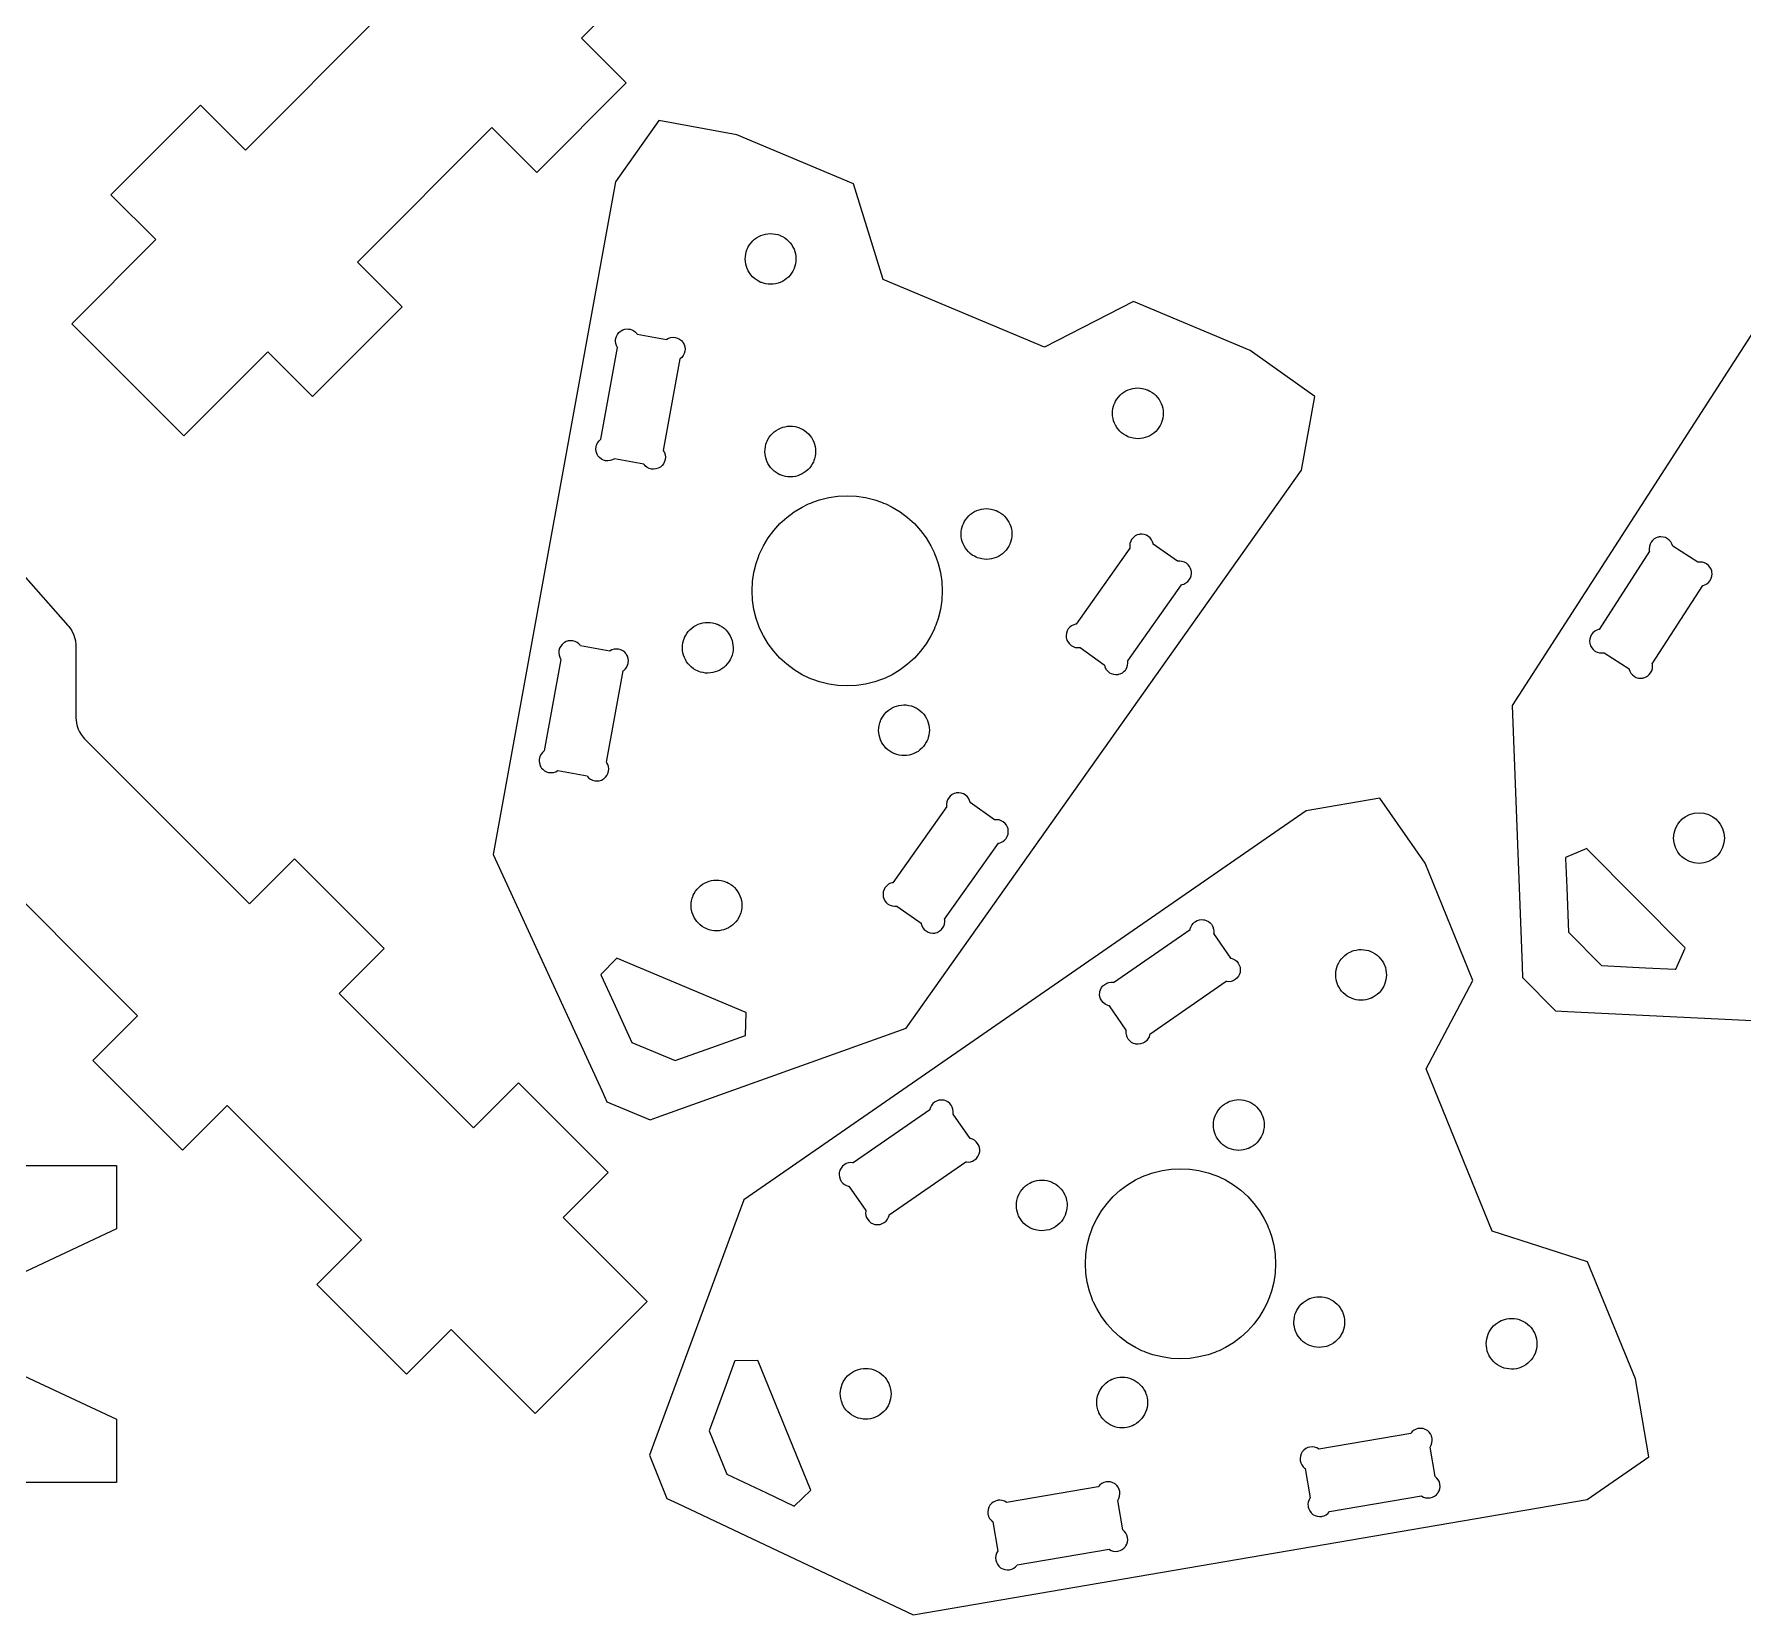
# Model space of a CAD drawing. Extents: x 0 to 997, y 0 to 569.
# Drawn here: x 246.2 to 354, y 1.1 to 100.9 of the extents above; entities that cross this region are included whole.
import ezdxf

# ---------------------------------------------------------------- set-up
doc = ezdxf.new("R2010")
doc.units = 0
doc.layers.get('0').update_dxf_attribs({"linetype": 'CONTINUOUS'})

msp = doc.modelspace()

# ---------------------------------------------------------------- linework, layer by layer
at = {"color": 0}
for points in [[(202.419, 115.664), (248.329, 63.5511), (248.389, 63.4835), (248.543, 63.2589), (248.699, 62.9357), (248.796, 62.5896), (248.828, 62.3192), (248.828, 62.229), (248.828, 57.7737), (248.828, 57.7243), (248.838, 57.5761), (248.867, 57.3817), (248.914, 57.1921), (248.981, 57.0083), (249.064, 56.8319), (249.164, 56.6642), (249.281, 56.5062), (249.379, 56.3944), (249.414, 56.3594), (259.789, 45.9851), (262.617, 48.8135), (268.274, 43.1567), (265.444, 40.3282), (273.931, 31.8429), (276.758, 34.6714), (282.415, 29.0146), (279.588, 26.1861), (284.89, 20.8828), (277.819, 13.8117), (272.517, 19.115), (269.688, 16.2865), (264.031, 21.9435), (266.86, 24.7718), (258.374, 33.2572), (255.546, 30.4288), (249.889, 36.0856), (252.717, 38.914), (242.343, 49.2885)], [(291.112, 111.003), (280.737, 100.628), (283.567, 97.7999), (277.91, 92.1431), (275.081, 94.9715), (266.596, 86.4861), (269.424, 83.6578), (263.767, 78.001), (260.939, 80.8293), (255.635, 75.5261), (248.564, 82.5971), (253.868, 87.9004), (251.039, 90.7289), (256.696, 96.3857), (259.525, 93.5574), (268.01, 102.043)], [(243.896, 29.4569), (251.396, 29.4569), (251.396, 25.4569), (243.896, 21.9596)], [(243.896, 16.9543), (251.396, 13.4569), (251.396, 9.4569), (243.896, 9.4569)]]:
    msp.add_lwpolyline(points, dxfattribs=at)
for points in [[(390.179, 75.2703), (383.881, 74.7526), (376.106, 82.6097), (376.689, 88.9022), (371.071, 94.58), (366.868, 97.2888), (362.864, 94.7671), (339.482, 58.4876), (340.112, 42.0692), (340.14, 41.3207), (342.215, 39.2244), (342.963, 39.1878), (359.374, 38.3846), (395.897, 61.3832), (398.461, 65.361), (395.797, 69.5921), (390.179, 75.2703)], [(315.585, 83.9942), (309.964, 81.1057), (299.774, 85.3894), (297.906, 91.4265), (290.542, 94.5221), (285.622, 95.4163), (282.888, 91.554), (275.169, 49.0883), (282.035, 34.1607), (282.347, 33.4801), (285.065, 32.3374), (285.771, 32.5897), (301.24, 38.1279), (326.182, 73.3529), (327.029, 78.0089), (322.949, 80.8983), (315.585, 83.9942)], [(291.196, 87.2944), (291.211, 87.3322), (291.267, 87.4424), (291.35, 87.5799), (291.444, 87.7064), (291.55, 87.8217), (291.667, 87.9251), (291.79, 88.0162), (291.922, 88.0949), (292.061, 88.1603), (292.207, 88.2122), (292.356, 88.2501), (292.508, 88.2738), (292.662, 88.2825), (292.819, 88.276), (292.976, 88.2536), (293.132, 88.2153), (293.249, 88.176), (293.286, 88.1603), (293.324, 88.1446), (293.435, 88.09), (293.572, 88.0068), (293.699, 87.9118), (293.814, 87.8058), (293.917, 87.69), (294.008, 87.5654), (294.088, 87.4333), (294.153, 87.2944), (294.204, 87.1499), (294.242, 87.0008), (294.265, 86.8483), (294.275, 86.6933), (294.268, 86.5369), (294.246, 86.3801), (294.207, 86.2242), (294.168, 86.1076), (294.153, 86.0697), (294.136, 86.0319), (294.082, 85.9218), (293.999, 85.7843), (293.904, 85.6578), (293.797, 85.5425), (293.682, 85.439), (293.557, 85.3479), (293.425, 85.2693), (293.286, 85.2039), (293.142, 85.1519), (292.993, 85.114), (292.84, 85.0904), (292.685, 85.0817), (292.529, 85.0882), (292.372, 85.1106), (292.217, 85.1489), (292.1, 85.1882), (292.061, 85.2039), (292.024, 85.2194), (291.914, 85.274), (291.776, 85.3574), (291.65, 85.4524), (291.535, 85.5583), (291.431, 85.6742), (291.34, 85.7986), (291.261, 85.9308), (291.196, 86.0697), (291.144, 86.2143), (291.106, 86.3633), (291.082, 86.5158), (291.074, 86.6708), (291.081, 86.8274), (291.103, 86.984), (291.14, 87.1401), (291.181, 87.2567), (291.196, 87.2944)], [(285.903, 74.5888), (285.924, 74.5576), (285.976, 74.4558), (286.019, 74.3151), (286.036, 74.1711), (286.024, 74.0276), (285.985, 73.8892), (285.919, 73.7599), (285.828, 73.6438), (285.743, 73.5667), (285.713, 73.5451), (285.682, 73.5236), (285.579, 73.4717), (285.439, 73.4274), (285.294, 73.4117), (285.151, 73.4239), (285.013, 73.4631), (284.883, 73.5283), (284.768, 73.6193), (284.69, 73.7037), (284.669, 73.7349), (282.821, 74.0708), (282.789, 74.0493), (282.688, 73.9972), (282.547, 73.9531), (282.403, 73.9374), (282.26, 73.9494), (282.121, 73.9886), (281.992, 74.054), (281.875, 74.1449), (281.799, 74.2294), (281.776, 74.2604), (281.756, 74.2915), (281.703, 74.3935), (281.66, 74.534), (281.643, 74.6782), (281.656, 74.8215), (281.694, 74.9601), (281.76, 75.0894), (281.851, 75.2056), (281.936, 75.2825), (281.967, 75.304), (283.018, 81.0879), (282.997, 81.1182), (282.946, 81.2171), (282.901, 81.3564), (282.885, 81.5018), (282.89, 81.6129), (282.897, 81.649), (282.903, 81.6851), (282.938, 81.7911), (283.004, 81.9213), (283.094, 82.036), (283.178, 82.1106), (283.208, 82.1315), (283.237, 82.1525), (283.338, 82.2032), (283.476, 82.2481), (283.622, 82.2649), (283.732, 82.2593), (283.769, 82.2528), (283.806, 82.2463), (283.911, 82.2122), (284.04, 82.1453), (284.156, 82.0544), (284.231, 81.9721), (284.251, 81.9418), (286.1, 81.6058), (286.131, 81.6274), (286.232, 81.6794), (286.374, 81.7236), (286.517, 81.7393), (286.661, 81.7272), (286.799, 81.6881), (286.929, 81.6226), (287.044, 81.5318), (287.122, 81.4472), (287.143, 81.4161), (287.165, 81.3851), (287.217, 81.2832), (287.261, 81.1426), (287.276, 80.9985), (287.264, 80.8551), (287.225, 80.7167), (287.16, 80.5874), (287.069, 80.4713), (286.985, 80.3942), (286.954, 80.3726), (285.903, 74.5888)], [(314.376, 77.5501), (314.393, 77.5879), (314.447, 77.6981), (314.531, 77.8356), (314.625, 77.9621), (314.732, 78.0774), (314.847, 78.1808), (314.972, 78.2719), (315.104, 78.3506), (315.243, 78.416), (315.388, 78.4679), (315.536, 78.5058), (315.689, 78.5294), (315.844, 78.5382), (316, 78.5317), (316.157, 78.5093), (316.313, 78.471), (316.429, 78.4317), (316.468, 78.416), (316.506, 78.4003), (316.615, 78.3457), (316.753, 78.2625), (316.879, 78.1675), (316.994, 78.0615), (317.099, 77.9457), (317.189, 77.8212), (317.268, 77.689), (317.333, 77.5501), (317.385, 77.4056), (317.424, 77.2565), (317.447, 77.104), (317.456, 76.949), (317.449, 76.7926), (317.426, 76.6358), (317.389, 76.4799), (317.349, 76.3633), (317.333, 76.3254), (317.318, 76.2876), (317.263, 76.1775), (317.179, 76.04), (317.085, 75.9135), (316.979, 75.7982), (316.862, 75.6947), (316.739, 75.6036), (316.606, 75.525), (316.467, 75.4596), (316.322, 75.4076), (316.174, 75.3697), (316.021, 75.3461), (315.867, 75.3374), (315.71, 75.344), (315.553, 75.3663), (315.397, 75.4046), (315.281, 75.4439), (315.243, 75.4596), (315.206, 75.4751), (315.094, 75.5297), (314.957, 75.6131), (314.831, 75.7081), (314.715, 75.814), (314.612, 75.9299), (314.521, 76.0543), (314.442, 76.1865), (314.376, 76.3254), (314.325, 76.47), (314.287, 76.619), (314.264, 76.7715), (314.254, 76.9265), (314.261, 77.0831), (314.283, 77.2397), (314.322, 77.3958), (314.361, 77.5124), (314.376, 77.5501)], [(292.439, 75.1403), (292.454, 75.1781), (292.508, 75.2882), (292.592, 75.4257), (292.688, 75.5524), (292.793, 75.6675), (292.908, 75.771), (293.033, 75.8622), (293.165, 75.9407), (293.304, 76.0063), (293.449, 76.0581), (293.599, 76.0961), (293.751, 76.1196), (293.906, 76.1283), (294.063, 76.1218), (294.219, 76.0996), (294.375, 76.0613), (294.492, 76.0218), (294.529, 76.0063), (294.567, 75.9906), (294.678, 75.936), (294.815, 75.8528), (294.942, 75.7576), (295.057, 75.6517), (295.16, 75.536), (295.251, 75.4114), (295.329, 75.2792), (295.394, 75.1403), (295.447, 74.9958), (295.485, 74.8467), (295.508, 74.6942), (295.517, 74.5392), (295.511, 74.3828), (295.489, 74.2261), (295.45, 74.07), (295.411, 73.9535), (295.394, 73.9157), (295.379, 73.8779), (295.325, 73.7678), (295.242, 73.6303), (295.147, 73.5038), (295.04, 73.3885), (294.925, 73.285), (294.8, 73.1938), (294.668, 73.1153), (294.529, 73.0499), (294.385, 72.9979), (294.236, 72.9599), (294.083, 72.9364), (293.928, 72.9276), (293.772, 72.9342), (293.615, 72.9564), (293.458, 72.9949), (293.343, 73.0342), (293.304, 73.0497), (293.267, 73.0654), (293.157, 73.12), (293.019, 73.2032), (292.893, 73.2983), (292.778, 73.4043), (292.674, 73.52), (292.583, 73.6446), (292.504, 73.7768), (292.439, 73.9157), (292.386, 74.0601), (292.349, 74.2092), (292.325, 74.3618), (292.317, 74.5168), (292.324, 74.6732), (292.346, 74.8299), (292.383, 74.986), (292.424, 75.1025), (292.439, 75.1403)], [(291.963, 68.0282), (292.019, 68.1651), (292.217, 68.5649), (292.521, 69.0701), (292.871, 69.5411), (293.264, 69.9747), (293.697, 70.3681), (294.168, 70.7178), (294.674, 71.0214), (295.074, 71.2186), (295.21, 71.2753), (295.347, 71.3321), (295.769, 71.4751), (296.342, 71.6179), (296.921, 71.7036), (297.506, 71.7321), (298.09, 71.7036), (298.671, 71.6179), (299.243, 71.4751), (299.665, 71.3321), (299.803, 71.2753), (299.939, 71.2186), (300.339, 71.0214), (300.844, 70.7178), (301.315, 70.3681), (301.749, 69.9747), (302.142, 69.5411), (302.492, 69.0701), (302.796, 68.5649), (302.993, 68.1651), (303.05, 68.0282), (303.106, 67.8912), (303.249, 67.469), (303.392, 66.8972), (303.478, 66.3168), (303.506, 65.7321), (303.478, 65.1474), (303.392, 64.5669), (303.249, 63.995), (303.106, 63.5729), (303.05, 63.436), (302.993, 63.299), (302.796, 62.8993), (302.492, 62.394), (302.142, 61.9231), (301.749, 61.4894), (301.315, 61.0963), (300.844, 60.7463), (300.339, 60.4429), (299.939, 60.2456), (299.803, 60.1887), (299.665, 60.1321), (299.243, 59.989), (298.671, 59.8463), (298.09, 59.7607), (297.506, 59.7321), (296.921, 59.7607), (296.342, 59.8463), (295.769, 59.989), (295.347, 60.1321), (295.21, 60.1887), (295.074, 60.2456), (294.674, 60.4429), (294.168, 60.7463), (293.697, 61.0963), (293.264, 61.4894), (292.871, 61.9231), (292.521, 62.394), (292.217, 62.8993), (292.019, 63.299), (291.963, 63.436), (291.906, 63.5729), (291.763, 63.995), (291.621, 64.5669), (291.535, 65.1474), (291.506, 65.7321), (291.535, 66.3168), (291.621, 66.8972), (291.763, 67.469), (291.906, 67.8912), (291.963, 68.0282)], [(304.824, 69.9335), (304.839, 69.9714), (304.894, 70.0815), (304.978, 70.219), (305.072, 70.3456), (305.178, 70.4608), (305.294, 70.5643), (305.418, 70.6556), (305.551, 70.734), (305.69, 70.7994), (305.835, 70.8514), (305.983, 70.8894), (306.136, 70.9129), (306.29, 70.9217), (306.447, 70.9151), (306.604, 70.8929), (306.76, 70.8544), (306.876, 70.8151), (306.914, 70.7994), (306.953, 70.7839), (307.063, 70.7293), (307.2, 70.6461), (307.326, 70.551), (307.442, 70.445), (307.544, 70.3292), (307.636, 70.2047), (307.715, 70.0725), (307.781, 69.9336), (307.832, 69.789), (307.869, 69.64), (307.893, 69.4875), (307.903, 69.3325), (307.896, 69.1761), (307.874, 69.0193), (307.835, 68.8633), (307.796, 68.7468), (307.781, 68.709), (307.765, 68.6713), (307.71, 68.561), (307.626, 68.4236), (307.532, 68.2969), (307.426, 68.1818), (307.31, 68.0783), (307.186, 67.9871), (307.053, 67.9085), (306.914, 67.8431), (306.769, 67.7911), (306.621, 67.7532), (306.468, 67.7297), (306.314, 67.721), (306.157, 67.7275), (306, 67.7497), (305.844, 67.7881), (305.728, 67.8274), (305.69, 67.8431), (305.651, 67.8588), (305.542, 67.9133), (305.404, 67.9965), (305.278, 68.0915), (305.162, 68.1976), (305.06, 68.3133), (304.968, 68.4379), (304.889, 68.5701), (304.824, 68.709), (304.772, 68.8535), (304.733, 69.0025), (304.71, 69.155), (304.701, 69.31), (304.708, 69.4665), (304.731, 69.6232), (304.769, 69.7793), (304.808, 69.8958), (304.824, 69.9335)], [(311.951, 63.6376), (311.914, 63.6313), (311.806, 63.5972), (311.674, 63.5304), (311.56, 63.4407), (311.465, 63.3318), (311.394, 63.2069), (311.347, 63.0697), (311.328, 62.9236), (311.332, 62.8093), (311.339, 62.7721), (311.344, 62.7349), (311.379, 62.6257), (311.446, 62.4942), (311.535, 62.3803), (311.644, 62.2862), (311.769, 62.2147), (311.907, 62.1681), (312.053, 62.1486), (312.167, 62.1528), (312.204, 62.159), (313.737, 61.0735), (313.743, 61.0372), (313.776, 60.931), (313.842, 60.8001), (313.932, 60.6846), (314.013, 60.6089), (314.043, 60.5876), (314.074, 60.5665), (314.171, 60.5146), (314.31, 60.4685), (314.456, 60.4501), (314.567, 60.4543), (314.603, 60.4604), (314.639, 60.4667), (314.746, 60.4996), (314.876, 60.5651), (314.992, 60.6547), (315.067, 60.7364), (315.089, 60.7664), (315.11, 60.7964), (315.161, 60.8947), (315.208, 61.0336), (315.226, 61.1788), (315.222, 61.2899), (315.215, 61.3261), (318.612, 66.1238), (318.65, 66.1303), (318.76, 66.1643), (318.89, 66.2311), (319.004, 66.3207), (319.099, 66.4297), (319.171, 66.5546), (319.217, 66.6917), (319.236, 66.8379), (319.232, 66.9522), (319.226, 66.9894), (319.219, 67.0267), (319.186, 67.1358), (319.118, 67.2674), (319.029, 67.3813), (318.919, 67.4751), (318.796, 67.5468), (318.658, 67.5935), (318.513, 67.6129), (318.397, 67.6088), (318.36, 67.6024), (316.828, 68.6881), (316.821, 68.7243), (316.787, 68.8306), (316.722, 68.9614), (316.633, 69.0769), (316.551, 69.1525), (316.521, 69.1737), (316.492, 69.195), (316.393, 69.2469), (316.254, 69.2931), (316.108, 69.3114), (315.997, 69.3071), (315.961, 69.301), (315.925, 69.2947), (315.819, 69.2619), (315.688, 69.1964), (315.572, 69.1067), (315.497, 69.0251), (315.476, 68.9951), (315.454, 68.9651), (315.403, 68.8668), (315.357, 68.7279), (315.338, 68.5826), (315.342, 68.4715), (315.349, 68.4353), (311.951, 63.6376)], [(344.96, 63.2954), (344.924, 63.2876), (344.819, 63.2503), (344.692, 63.179), (344.579, 63.0844), (344.507, 62.9996), (344.487, 62.9688), (344.468, 62.9378), (344.421, 62.8374), (344.381, 62.6965), (344.368, 62.5507), (344.378, 62.4399), (344.385, 62.4039), (344.393, 62.3681), (344.431, 62.2633), (344.501, 62.1354), (344.596, 62.0239), (344.681, 61.9519), (344.713, 61.9319), (344.743, 61.9121), (344.843, 61.8646), (344.983, 61.8244), (345.129, 61.8125), (345.24, 61.8215), (345.276, 61.8293), (346.856, 60.8115), (346.864, 60.7747), (346.903, 60.6671), (346.975, 60.5388), (347.069, 60.4288), (347.182, 60.3396), (347.31, 60.2736), (347.45, 60.2329), (347.596, 60.22), (347.71, 60.229), (347.747, 60.2369), (347.785, 60.245), (347.892, 60.2839), (348.019, 60.3562), (348.131, 60.4508), (348.219, 60.5637), (348.285, 60.6917), (348.326, 60.8307), (348.339, 60.9776), (348.329, 61.0917), (348.322, 61.1285), (351.507, 66.0699), (351.543, 66.0776), (351.647, 66.1151), (351.775, 66.1863), (351.886, 66.281), (351.958, 66.3657), (351.979, 66.3965), (351.999, 66.4275), (352.046, 66.5281), (352.086, 66.6687), (352.099, 66.8146), (352.089, 66.9254), (352.081, 66.9614), (352.074, 66.9983), (352.035, 67.106), (351.963, 67.2343), (351.867, 67.3442), (351.754, 67.4333), (351.626, 67.4994), (351.487, 67.54), (351.34, 67.5531), (351.226, 67.5439), (351.19, 67.536), (349.611, 68.5538), (349.603, 68.5907), (349.564, 68.6982), (349.492, 68.8267), (349.397, 68.9365), (349.283, 69.0257), (349.156, 69.0918), (349.017, 69.1324), (348.869, 69.1454), (348.756, 69.1363), (348.719, 69.1283), (348.682, 69.1203), (348.575, 69.0815), (348.446, 69.009), (348.336, 68.9146), (348.247, 68.8015), (348.181, 68.6737), (348.14, 68.5346), (348.128, 68.3878), (348.136, 68.2737), (348.144, 68.2368), (344.96, 63.2954)], [(287.232, 62.7551), (287.247, 62.7929), (287.303, 62.9032), (287.386, 63.0407), (287.481, 63.1672), (287.586, 63.2825), (287.703, 63.386), (287.826, 63.4771), (287.96, 63.5556), (288.099, 63.6211), (288.243, 63.6731), (288.392, 63.711), (288.544, 63.7346), (288.699, 63.7432), (288.856, 63.7367), (289.013, 63.7144), (289.168, 63.6761), (289.285, 63.6367), (289.322, 63.621), (289.36, 63.6054), (289.471, 63.5508), (289.608, 63.4676), (289.735, 63.3725), (289.85, 63.2665), (289.953, 63.1508), (290.044, 63.0263), (290.124, 62.894), (290.189, 62.7551), (290.24, 62.6107), (290.278, 62.4617), (290.301, 62.309), (290.311, 62.154), (290.304, 61.9976), (290.282, 61.841), (290.243, 61.6849), (290.204, 61.5683), (290.189, 61.5306), (290.172, 61.4928), (290.118, 61.3826), (290.035, 61.2451), (289.94, 61.1186), (289.833, 61.0033), (289.718, 60.8999), (289.593, 60.8088), (289.461, 60.7301), (289.322, 60.6647), (289.178, 60.6128), (289.029, 60.5749), (288.876, 60.5512), (288.721, 60.5425), (288.565, 60.549), (288.408, 60.5714), (288.253, 60.6097), (288.136, 60.649), (288.099, 60.6647), (288.06, 60.6803), (287.95, 60.7349), (287.813, 60.8182), (287.686, 60.9132), (287.571, 61.0192), (287.467, 61.1349), (287.376, 61.2594), (287.297, 61.3917), (287.232, 61.5306), (287.181, 61.6751), (287.142, 61.8242), (287.118, 61.9767), (287.11, 62.1317), (287.117, 62.2881), (287.139, 62.4449), (287.176, 62.6008), (287.217, 62.7174), (287.232, 62.7551)], [(278.39, 55.6264), (278.36, 55.6056), (278.278, 55.5308), (278.186, 55.4161), (278.119, 55.286), (278.086, 55.1801), (278.079, 55.1439), (278.072, 55.1078), (278.067, 54.9967), (278.083, 54.8514), (278.129, 54.7121), (278.179, 54.6131), (278.2, 54.5828), (278.221, 54.5526), (278.296, 54.4703), (278.411, 54.3794), (278.54, 54.3125), (278.647, 54.2785), (278.683, 54.2718), (278.719, 54.2654), (278.831, 54.2599), (278.975, 54.2768), (279.115, 54.3215), (279.214, 54.3722), (279.244, 54.3932), (281.092, 54.0572), (281.114, 54.0261), (281.19, 53.9417), (281.307, 53.8507), (281.436, 53.7854), (281.575, 53.7463), (281.718, 53.7342), (281.862, 53.7499), (282.003, 53.794), (282.104, 53.846), (282.136, 53.8675), (282.167, 53.889), (282.251, 53.9661), (282.342, 54.0822), (282.408, 54.2115), (282.447, 54.35), (282.458, 54.4935), (282.443, 54.6375), (282.399, 54.7782), (282.347, 54.88), (282.325, 54.9111), (283.376, 60.695), (283.407, 60.716), (283.489, 60.7907), (283.581, 60.9053), (283.647, 61.0354), (283.682, 61.1414), (283.688, 61.1775), (283.694, 61.2136), (283.7, 61.3247), (283.683, 61.4701), (283.638, 61.6094), (283.588, 61.7083), (283.567, 61.7386), (283.544, 61.7696), (283.468, 61.8542), (283.351, 61.945), (283.222, 62.0104), (283.083, 62.0496), (282.94, 62.0617), (282.796, 62.046), (282.656, 62.0018), (282.554, 61.9497), (282.524, 61.9282), (280.675, 62.2642), (280.653, 62.2953), (280.576, 62.3799), (280.46, 62.4707), (280.331, 62.5361), (280.192, 62.5751), (280.049, 62.5874), (279.904, 62.5717), (279.764, 62.5275), (279.662, 62.4754), (279.631, 62.4539), (279.6, 62.4324), (279.515, 62.3554), (279.425, 62.2393), (279.36, 62.1099), (279.319, 61.9714), (279.308, 61.8281), (279.324, 61.6839), (279.368, 61.5433), (279.419, 61.4414), (279.442, 61.4103), (278.39, 55.6264)], [(299.617, 57.5485), (299.633, 57.5862), (299.688, 57.6964), (299.771, 57.8339), (299.865, 57.9606), (299.972, 58.0757), (300.088, 58.1792), (300.213, 58.2704), (300.344, 58.349), (300.483, 58.4144), (300.628, 58.4662), (300.776, 58.5043), (300.929, 58.5278), (301.085, 58.5365), (301.24, 58.53), (301.397, 58.5078), (301.553, 58.4694), (301.669, 58.43), (301.707, 58.4144), (301.746, 58.3987), (301.856, 58.3442), (301.993, 58.261), (302.119, 58.1658), (302.235, 58.0599), (302.339, 57.9442), (302.429, 57.8196), (302.508, 57.6874), (302.574, 57.5485), (302.625, 57.404), (302.664, 57.255), (302.688, 57.1024), (302.696, 56.9474), (302.689, 56.791), (302.667, 56.6342), (302.629, 56.4782), (302.589, 56.3617), (302.574, 56.3239), (302.558, 56.2861), (302.503, 56.1758), (302.419, 56.0385), (302.325, 55.9118), (302.219, 55.7967), (302.103, 55.6932), (301.979, 55.6019), (301.846, 55.5235), (301.707, 55.4579), (301.563, 55.406), (301.414, 55.3681), (301.261, 55.3446), (301.107, 55.3358), (300.95, 55.3424), (300.793, 55.3646), (300.638, 55.4031), (300.521, 55.4424), (300.483, 55.4579), (300.446, 55.4736), (300.335, 55.5282), (300.197, 55.6114), (300.071, 55.7065), (299.956, 55.8125), (299.853, 55.9282), (299.761, 56.0528), (299.682, 56.185), (299.617, 56.3239), (299.565, 56.4683), (299.528, 56.6174), (299.504, 56.77), (299.494, 56.925), (299.501, 57.0814), (299.524, 57.2381), (299.563, 57.3942), (299.601, 57.5107), (299.617, 57.5485)], [(307.056, 49.8014), (307.093, 49.8078), (307.201, 49.8419), (307.333, 49.9087), (307.447, 49.9983), (307.542, 50.1074), (307.612, 50.2321), (307.66, 50.3693), (307.679, 50.5156), (307.675, 50.6299), (307.668, 50.6671), (307.662, 50.7043), (307.628, 50.8135), (307.561, 50.9449), (307.471, 51.0588), (307.362, 51.1528), (307.237, 51.2244), (307.1, 51.2711), (306.954, 51.2904), (306.84, 51.2864), (306.803, 51.28), (305.269, 52.3656), (305.263, 52.4029), (305.229, 52.5121), (305.162, 52.6435), (305.072, 52.7575), (304.964, 52.8514), (304.839, 52.9229), (304.701, 52.9697), (304.556, 52.989), (304.442, 52.985), (304.404, 52.9786), (304.367, 52.9722), (304.257, 52.9381), (304.126, 52.8713), (304.013, 52.7817), (303.918, 52.6728), (303.846, 52.5479), (303.8, 52.4107), (303.781, 52.2646), (303.785, 52.1503), (303.79, 52.1129), (300.393, 47.3153), (300.357, 47.309), (300.251, 47.2761), (300.121, 47.2107), (300.004, 47.121), (299.929, 47.0394), (299.908, 47.0094), (299.886, 46.9794), (299.835, 46.881), (299.789, 46.7422), (299.771, 46.5969), (299.775, 46.4858), (299.781, 46.4496), (299.787, 46.4135), (299.819, 46.3072), (299.885, 46.1764), (299.975, 46.0607), (300.057, 45.9851), (300.086, 45.9639), (300.117, 45.9426), (300.215, 45.8908), (300.354, 45.8446), (300.499, 45.8263), (300.61, 45.8306), (300.646, 45.8367), (302.179, 44.751), (302.186, 44.7137), (302.219, 44.6047), (302.286, 44.4732), (302.376, 44.3593), (302.485, 44.2653), (302.61, 44.1937), (302.747, 44.1471), (302.893, 44.1276), (303.008, 44.1317), (303.046, 44.1381), (303.082, 44.1444), (303.192, 44.1786), (303.324, 44.2454), (303.438, 44.335), (303.531, 44.4439), (303.603, 44.5687), (303.649, 44.706), (303.668, 44.8522), (303.664, 44.9665), (303.658, 45.0038), (307.056, 49.8014)], [(344.242, 23.3935), (338.225, 25.3256), (334.049, 35.5599), (336.996, 41.1499), (333.978, 48.5456), (331.132, 52.6564), (326.467, 51.8592), (290.982, 27.2893), (285.281, 11.8794), (285.021, 11.1769), (286.135, 8.4464), (286.813, 8.1263), (301.667, 1.104), (344.211, 8.3749), (348.101, 11.0688), (347.26, 15.9974), (344.242, 23.3935)], [(350.139, 51.2593), (350.196, 51.3164), (350.39, 51.4644), (350.668, 51.6108), (350.965, 51.6986), (351.271, 51.7279), (351.576, 51.6986), (351.872, 51.6108), (352.151, 51.4644), (352.344, 51.3164), (352.403, 51.2593), (352.46, 51.2024), (352.607, 51.0083), (352.754, 50.7301), (352.842, 50.4336), (352.871, 50.1279), (352.842, 49.8224), (352.754, 49.5258), (352.607, 49.2476), (352.46, 49.0536), (352.403, 48.9965), (352.344, 48.9396), (352.151, 48.7915), (351.872, 48.6451), (351.576, 48.5574), (351.271, 48.5281), (350.965, 48.5574), (350.668, 48.6451), (350.39, 48.7915), (350.196, 48.9396), (350.139, 48.9965), (350.082, 49.0536), (349.935, 49.2476), (349.787, 49.5258), (349.7, 49.8224), (349.671, 50.1279), (349.7, 50.4336), (349.787, 50.7301), (349.935, 51.0083), (350.082, 51.2024), (350.139, 51.2593)], [(350.408, 43.1799), (350.368, 43.2204), (344.222, 49.4317), (344.182, 49.4722), (342.851, 48.8954), (342.854, 48.8382), (342.925, 46.9796), (343.033, 44.1828), (345.107, 42.0864), (347.889, 41.9503), (349.761, 41.8586), (349.818, 41.856), (350.408, 43.1799)], [(287.782, 46.4887), (287.797, 46.5265), (287.851, 46.6367), (287.935, 46.7742), (288.031, 46.9008), (288.136, 47.016), (288.251, 47.1194), (288.376, 47.2106), (288.508, 47.2892), (288.647, 47.3546), (288.792, 47.4065), (288.94, 47.4444), (289.093, 47.4681), (289.249, 47.4768), (289.404, 47.4703), (289.561, 47.4479), (289.718, 47.4096), (289.835, 47.3703), (289.872, 47.3546), (289.91, 47.339), (290.019, 47.2844), (290.157, 47.2011), (290.283, 47.1061), (290.399, 47.0001), (290.503, 46.8844), (290.594, 46.7599), (290.672, 46.6276), (290.737, 46.4887), (290.79, 46.3443), (290.828, 46.1951), (290.851, 46.0426), (290.86, 45.8876), (290.853, 45.7312), (290.831, 45.5744), (290.793, 45.4185), (290.754, 45.3019), (290.737, 45.2642), (290.722, 45.2264), (290.668, 45.1161), (290.585, 44.9786), (290.489, 44.8521), (290.383, 44.7368), (290.268, 44.6335), (290.143, 44.5422), (290.011, 44.4636), (289.872, 44.3982), (289.728, 44.3462), (289.578, 44.3083), (289.426, 44.2847), (289.271, 44.2761), (289.114, 44.2826), (288.958, 44.3049), (288.801, 44.3432), (288.685, 44.3825), (288.647, 44.3982), (288.61, 44.4139), (288.5, 44.4685), (288.362, 44.5517), (288.235, 44.6468), (288.119, 44.7528), (288.017, 44.8685), (287.925, 44.9931), (287.847, 45.1253), (287.782, 45.2642), (287.729, 45.4086), (287.692, 45.5576), (287.668, 45.7103), (287.66, 45.8653), (287.665, 46.0217), (287.688, 46.1783), (287.726, 46.3344), (287.765, 46.451), (287.782, 46.4887)], [(316.603, 37.7311), (316.596, 37.694), (316.561, 37.5853), (316.492, 37.4546), (316.401, 37.3415), (316.292, 37.2487), (316.165, 37.1785), (316.028, 37.1332), (315.882, 37.1154), (315.768, 37.1207), (315.731, 37.1274), (315.693, 37.1342), (315.585, 37.1694), (315.454, 37.2376), (315.34, 37.3285), (315.249, 37.4383), (315.178, 37.564), (315.132, 37.7017), (315.115, 37.8479), (315.119, 37.9622), (315.126, 37.9994), (314.057, 39.544), (314.019, 39.5508), (313.911, 39.5861), (313.781, 39.6543), (313.668, 39.745), (313.575, 39.855), (313.504, 39.9806), (313.46, 40.1183), (313.442, 40.2646), (313.447, 40.3789), (313.453, 40.416), (313.46, 40.4532), (313.496, 40.5619), (313.564, 40.6928), (313.654, 40.8057), (313.764, 40.8986), (313.89, 40.9688), (314.028, 41.014), (314.174, 41.0319), (314.289, 41.0265), (314.325, 41.0199), (319.158, 44.3663), (319.165, 44.4025), (319.2, 44.5083), (319.267, 44.6385), (319.357, 44.7532), (319.439, 44.8279), (319.469, 44.8488), (319.5, 44.8697), (319.599, 44.9206), (319.737, 44.9653), (319.883, 44.9821), (319.994, 44.9767), (320.031, 44.97), (320.067, 44.9636), (320.172, 44.9296), (320.303, 44.8626), (320.418, 44.7717), (320.492, 44.6893), (320.514, 44.659), (320.535, 44.6289), (320.585, 44.53), (320.629, 44.3907), (320.647, 44.2453), (320.642, 44.1342), (320.635, 44.0981), (321.704, 42.5535), (321.742, 42.5467), (321.85, 42.5114), (321.981, 42.4432), (322.093, 42.3525), (322.186, 42.2425), (322.257, 42.1169), (322.301, 41.9792), (322.319, 41.8329), (322.314, 41.7186), (322.308, 41.6814), (322.301, 41.6443), (322.265, 41.5354), (322.197, 41.4047), (322.107, 41.2918), (321.997, 41.1989), (321.871, 41.1288), (321.733, 41.0835), (321.588, 41.0656), (321.474, 41.071), (321.436, 41.0776), (316.603, 37.7311)], [(291.122, 39.1272), (291.069, 39.1493), (283.014, 42.5357), (282.961, 42.5579), (281.953, 41.516), (281.978, 41.464), (282.754, 39.7742), (283.924, 37.2312), (286.643, 36.0883), (289.264, 37.0269), (291.029, 37.6587), (291.083, 37.6779), (291.122, 39.1272)], [(329.331, 42.9722), (329.368, 42.9879), (329.485, 43.0272), (329.64, 43.0656), (329.797, 43.0879), (329.953, 43.0944), (330.108, 43.0857), (330.261, 43.0622), (330.41, 43.0242), (330.554, 42.9722), (330.693, 42.9068), (330.825, 42.8283), (330.95, 42.7371), (331.065, 42.6336), (331.172, 42.5183), (331.267, 42.3918), (331.35, 42.2543), (331.404, 42.1442), (331.421, 42.1064), (331.436, 42.0686), (331.475, 41.9521), (331.514, 41.796), (331.536, 41.6393), (331.543, 41.4829), (331.533, 41.3279), (331.51, 41.1753), (331.472, 41.0262), (331.421, 40.8818), (331.356, 40.7429), (331.276, 40.6107), (331.185, 40.4861), (331.082, 40.3704), (330.967, 40.2644), (330.84, 40.1693), (330.703, 40.0861), (330.592, 40.0315), (330.554, 40.0158), (330.517, 40.0003), (330.4, 39.9608), (330.244, 39.9225), (330.088, 39.9003), (329.931, 39.8938), (329.776, 39.9024), (329.624, 39.926), (329.475, 39.9639), (329.331, 40.0158), (329.192, 40.0814), (329.058, 40.1599), (328.935, 40.251), (328.818, 40.3544), (328.713, 40.4697), (328.618, 40.5962), (328.535, 40.7338), (328.479, 40.844), (328.464, 40.8817), (328.449, 40.9196), (328.41, 41.0361), (328.371, 41.1921), (328.349, 41.3489), (328.342, 41.5053), (328.35, 41.6603), (328.374, 41.8128), (328.412, 41.9618), (328.464, 42.1064), (328.529, 42.2453), (328.608, 42.3775), (328.699, 42.5019), (328.803, 42.6178), (328.918, 42.7238), (329.044, 42.8187), (329.182, 42.9021), (329.292, 42.9567), (329.331, 42.9722)], [(297.882, 29.6347), (297.846, 29.6414), (297.735, 29.6468), (297.59, 29.63), (297.45, 29.5853), (297.351, 29.5344), (297.321, 29.5135), (297.29, 29.4925), (297.208, 29.4179), (297.118, 29.3032), (297.051, 29.1731), (297.017, 29.0672), (297.01, 29.031), (297.004, 28.9949), (296.999, 28.8837), (297.015, 28.7383), (297.06, 28.599), (297.111, 28.5001), (297.132, 28.4699), (297.153, 28.4397), (297.226, 28.3574), (297.342, 28.2664), (297.472, 28.1996), (297.578, 28.1656), (297.614, 28.159), (298.683, 26.6143), (298.676, 26.5772), (298.671, 26.4629), (298.689, 26.3167), (298.735, 26.1789), (298.804, 26.0533), (298.897, 25.9433), (299.011, 25.8525), (299.142, 25.7843), (299.25, 25.749), (299.287, 25.7424), (299.325, 25.7356), (299.439, 25.7303), (299.585, 25.7481), (299.722, 25.7933), (299.849, 25.8636), (299.958, 25.9565), (300.049, 26.0694), (300.117, 26.2001), (300.153, 26.3089), (300.16, 26.3461), (304.993, 29.6925), (305.029, 29.686), (305.14, 29.6806), (305.285, 29.6974), (305.425, 29.7422), (305.524, 29.7929), (305.554, 29.8139), (305.583, 29.8349), (305.667, 29.9094), (305.757, 30.0242), (305.824, 30.1543), (305.858, 30.2601), (305.864, 30.2964), (305.871, 30.3336), (305.876, 30.4478), (305.858, 30.5942), (305.814, 30.7318), (305.743, 30.8574), (305.65, 30.9674), (305.537, 31.0582), (305.407, 31.1264), (305.297, 31.1617), (305.261, 31.1685), (304.192, 32.7129), (304.199, 32.7501), (304.203, 32.8644), (304.186, 33.0107), (304.14, 33.1485), (304.069, 33.274), (303.978, 33.384), (303.864, 33.4749), (303.733, 33.5431), (303.625, 33.5783), (303.588, 33.585), (303.55, 33.5918), (303.436, 33.5971), (303.29, 33.5793), (303.151, 33.534), (303.026, 33.4637), (302.917, 33.371), (302.825, 33.2579), (302.757, 33.1272), (302.722, 33.0185), (302.715, 32.9812), (297.882, 29.6347)], [(321.614, 33.4992), (321.653, 33.5149), (321.769, 33.5542), (321.925, 33.5925), (322.082, 33.6149), (322.237, 33.6214), (322.393, 33.6126), (322.546, 33.589), (322.694, 33.5511), (322.839, 33.4992), (322.978, 33.4337), (323.11, 33.3551), (323.235, 33.264), (323.35, 33.1606), (323.457, 33.0453), (323.551, 32.9187), (323.635, 32.7813), (323.689, 32.6711), (323.706, 32.6332), (323.721, 32.5956), (323.76, 32.479), (323.799, 32.3229), (323.821, 32.1661), (323.828, 32.0097), (323.818, 31.8549), (323.794, 31.7022), (323.757, 31.5532), (323.706, 31.4087), (323.64, 31.2699), (323.561, 31.1376), (323.469, 31.0131), (323.367, 30.8974), (323.251, 30.7914), (323.125, 30.6962), (322.987, 30.6131), (322.876, 30.5585), (322.839, 30.5428), (322.801, 30.5271), (322.685, 30.4878), (322.529, 30.4494), (322.372, 30.4271), (322.215, 30.4207), (322.061, 30.4293), (321.908, 30.4529), (321.758, 30.4908), (321.614, 30.5428), (321.475, 30.6082), (321.343, 30.6868), (321.219, 30.7781), (321.103, 30.8814), (320.997, 30.9967), (320.901, 31.1233), (320.819, 31.2607), (320.764, 31.371), (320.749, 31.4087), (320.733, 31.4465), (320.693, 31.5631), (320.656, 31.719), (320.633, 31.8758), (320.626, 32.0322), (320.635, 32.1872), (320.658, 32.3397), (320.697, 32.4887), (320.749, 32.6333), (320.814, 32.7722), (320.893, 32.9044), (320.983, 33.0289), (321.088, 33.1447), (321.203, 33.2507), (321.329, 33.3457), (321.467, 33.429), (321.576, 33.4836), (321.614, 33.4992)], [(316.249, 28.8067), (316.386, 28.8633), (316.808, 29.0065), (317.381, 29.1493), (317.961, 29.2349), (318.546, 29.2633), (319.129, 29.2349), (319.71, 29.1493), (320.282, 29.0065), (320.704, 28.8633), (320.842, 28.8067), (320.978, 28.75), (321.378, 28.5526), (321.883, 28.2492), (322.354, 27.8993), (322.787, 27.5061), (323.181, 27.0724), (323.531, 26.6014), (323.835, 26.0961), (324.032, 25.6964), (324.089, 25.5594), (324.144, 25.4225), (324.289, 25.0004), (324.431, 24.4285), (324.517, 23.8481), (324.546, 23.2633), (324.517, 22.6788), (324.431, 22.0983), (324.289, 21.5264), (324.144, 21.1043), (324.089, 20.9672), (324.032, 20.8304), (323.835, 20.4307), (323.531, 19.9254), (323.181, 19.4543), (322.787, 19.0208), (322.354, 18.6275), (321.883, 18.2776), (321.378, 17.9742), (320.978, 17.7768), (320.842, 17.7201), (320.704, 17.6635), (320.282, 17.5203), (319.71, 17.3775), (319.129, 17.2919), (318.546, 17.2633), (317.961, 17.2919), (317.381, 17.3775), (316.808, 17.5203), (316.386, 17.6635), (316.249, 17.7201), (316.112, 17.7768), (315.713, 17.9742), (315.207, 18.2776), (314.736, 18.6275), (314.303, 19.0208), (313.91, 19.4543), (313.56, 19.9254), (313.256, 20.4307), (313.058, 20.8304), (313.001, 20.9672), (312.944, 21.1043), (312.801, 21.5264), (312.66, 22.0983), (312.574, 22.6788), (312.546, 23.2633), (312.574, 23.8481), (312.66, 24.4285), (312.801, 25.0004), (312.944, 25.4225), (313.001, 25.5594), (313.058, 25.6964), (313.256, 26.0961), (313.56, 26.6014), (313.91, 27.0724), (314.303, 27.5061), (314.736, 27.8993), (315.207, 28.2492), (315.713, 28.5526), (316.112, 28.75), (316.249, 28.8067)], [(309.175, 28.4233), (309.213, 28.439), (309.329, 28.4783), (309.486, 28.5167), (309.642, 28.5389), (309.799, 28.5454), (309.954, 28.5367), (310.107, 28.5132), (310.256, 28.4751), (310.4, 28.4233), (310.539, 28.3579), (310.671, 28.2793), (310.796, 28.1881), (310.911, 28.0846), (311.017, 27.9694), (311.112, 27.8428), (311.196, 27.7054), (311.25, 27.5951), (311.265, 27.5574), (311.282, 27.5196), (311.321, 27.4031), (311.36, 27.2471), (311.382, 27.0903), (311.388, 26.9339), (311.379, 26.7789), (311.356, 26.6264), (311.318, 26.4774), (311.265, 26.3328), (311.2, 26.1939), (311.122, 26.0617), (311.031, 25.9372), (310.928, 25.8214), (310.813, 25.7154), (310.685, 25.6203), (310.547, 25.5371), (310.438, 25.4825), (310.4, 25.4668), (310.362, 25.4513), (310.246, 25.4119), (310.089, 25.3735), (309.933, 25.3513), (309.776, 25.3447), (309.621, 25.3535), (309.469, 25.3769), (309.319, 25.415), (309.175, 25.4669), (309.036, 25.5324), (308.904, 25.6108), (308.779, 25.7021), (308.664, 25.8056), (308.558, 25.9208), (308.463, 26.0474), (308.379, 26.1849), (308.325, 26.295), (308.31, 26.3328), (308.293, 26.3706), (308.254, 26.4871), (308.217, 26.6432), (308.193, 26.7999), (308.188, 26.9564), (308.196, 27.1113), (308.219, 27.2639), (308.257, 27.4129), (308.31, 27.5574), (308.375, 27.6963), (308.453, 27.8285), (308.544, 27.9531), (308.649, 28.0687), (308.763, 28.1747), (308.89, 28.2699), (309.028, 28.3531), (309.138, 28.4076), (309.175, 28.4233)], [(326.69, 21.0599), (326.728, 21.0756), (326.844, 21.1149), (327.001, 21.1533), (327.157, 21.1756), (327.314, 21.1821), (327.469, 21.1733), (327.621, 21.1499), (327.771, 21.1118), (327.915, 21.0599), (328.054, 20.9944), (328.186, 20.916), (328.311, 20.8247), (328.426, 20.7213), (328.532, 20.606), (328.628, 20.4794), (328.711, 20.3419), (328.765, 20.2318), (328.781, 20.1939), (328.797, 20.1563), (328.836, 20.0397), (328.874, 19.8836), (328.897, 19.7269), (328.903, 19.5704), (328.894, 19.4156), (328.871, 19.2629), (328.833, 19.1139), (328.781, 18.9694), (328.715, 18.8306), (328.638, 18.6983), (328.546, 18.5738), (328.442, 18.4581), (328.326, 18.3521), (328.2, 18.2569), (328.063, 18.1738), (327.953, 18.1192), (327.915, 18.1035), (327.878, 18.0878), (327.761, 18.0485), (327.604, 18.0101), (327.449, 17.9879), (327.292, 17.9814), (327.136, 17.9901), (326.983, 18.0136), (326.835, 18.0515), (326.69, 18.1035), (326.551, 18.1689), (326.419, 18.2475), (326.294, 18.3388), (326.179, 18.4422), (326.074, 18.5574), (325.978, 18.684), (325.894, 18.8214), (325.84, 18.9317), (325.825, 18.9694), (325.808, 19.0072), (325.769, 19.1238), (325.731, 19.2797), (325.708, 19.4365), (325.703, 19.5929), (325.711, 19.7479), (325.735, 19.9004), (325.772, 20.0494), (325.825, 20.194), (325.89, 20.3329), (325.968, 20.4651), (326.06, 20.5896), (326.162, 20.7054), (326.278, 20.8114), (326.406, 20.9065), (326.543, 20.9897), (326.653, 21.0443), (326.69, 21.0599)], [(338.831, 19.6906), (338.869, 19.7062), (338.985, 19.7456), (339.142, 19.7839), (339.299, 19.8063), (339.454, 19.8128), (339.61, 19.804), (339.763, 19.7806), (339.911, 19.7425), (340.056, 19.6906), (340.194, 19.6251), (340.326, 19.5467), (340.451, 19.4554), (340.567, 19.3519), (340.674, 19.2367), (340.768, 19.1101), (340.851, 18.9726), (340.906, 18.8625), (340.922, 18.8247), (340.938, 18.7869), (340.976, 18.6704), (341.015, 18.5143), (341.037, 18.3576), (341.044, 18.2011), (341.035, 18.0461), (341.011, 17.8936), (340.974, 17.7446), (340.922, 17.6001), (340.856, 17.4612), (340.778, 17.329), (340.686, 17.2044), (340.583, 17.0888), (340.468, 16.9826), (340.342, 16.8876), (340.204, 16.8044), (340.093, 16.7499), (340.056, 16.7342), (340.018, 16.7185), (339.901, 16.6792), (339.746, 16.6408), (339.589, 16.6186), (339.432, 16.6121), (339.278, 16.6207), (339.125, 16.6443), (338.975, 16.6822), (338.831, 16.7342), (338.692, 16.7996), (338.56, 16.8782), (338.436, 16.9693), (338.319, 17.0728), (338.214, 17.1881), (338.118, 17.3146), (338.036, 17.4521), (337.981, 17.5622), (337.965, 17.6), (337.95, 17.6379), (337.91, 17.7544), (337.872, 17.9104), (337.85, 18.0672), (337.843, 18.2236), (337.851, 18.3786), (337.875, 18.5311), (337.914, 18.6801), (337.965, 18.8247), (338.031, 18.9636), (338.11, 19.0957), (338.2, 19.2203), (338.304, 19.3361), (338.419, 19.4421), (338.546, 19.5371), (338.683, 19.6203), (338.793, 19.6749), (338.831, 19.6906)], [(295.218, 8.9651), (295.197, 9.0181), (291.896, 17.1085), (291.874, 17.1614), (290.425, 17.1374), (290.404, 17.0838), (289.76, 15.3393), (288.787, 12.7143), (289.903, 9.9837), (292.419, 8.7936), (294.114, 7.9926), (294.165, 7.9681), (295.218, 8.9651)], [(298.061, 16.5326), (298.1, 16.5483), (298.215, 16.5876), (298.372, 16.626), (298.529, 16.6483), (298.685, 16.6549), (298.84, 16.6461), (298.993, 16.6225), (299.142, 16.5846), (299.286, 16.5326), (299.425, 16.4672), (299.557, 16.3886), (299.682, 16.2975), (299.797, 16.194), (299.904, 16.0788), (299.999, 15.9522), (300.082, 15.8147), (300.136, 15.7046), (300.153, 15.6667), (300.168, 15.629), (300.207, 15.5125), (300.246, 15.3564), (300.268, 15.1997), (300.274, 15.0432), (300.265, 14.8883), (300.242, 14.7357), (300.204, 14.5867), (300.153, 14.4422), (300.086, 14.3033), (300.008, 14.1711), (299.917, 14.0465), (299.814, 13.9308), (299.699, 13.8248), (299.572, 13.7297), (299.435, 13.6465), (299.324, 13.5919), (299.286, 13.5762), (299.249, 13.5606), (299.132, 13.5213), (298.976, 13.4829), (298.819, 13.4606), (298.662, 13.4541), (298.508, 13.4628), (298.356, 13.4864), (298.206, 13.5244), (298.061, 13.5763), (297.922, 13.6417), (297.79, 13.7203), (297.665, 13.8115), (297.55, 13.915), (297.444, 14.0301), (297.349, 14.1568), (297.265, 14.2942), (297.211, 14.4044), (297.196, 14.4422), (297.181, 14.48), (297.14, 14.5965), (297.103, 14.7525), (297.081, 14.9093), (297.074, 15.0657), (297.082, 15.2207), (297.106, 15.3733), (297.144, 15.5224), (297.196, 15.6668), (297.261, 15.8057), (297.34, 15.9379), (297.431, 16.0625), (297.535, 16.1782), (297.65, 16.2842), (297.776, 16.3792), (297.914, 16.4625), (298.024, 16.5171), (298.061, 16.5326)], [(314.251, 15.984), (314.289, 15.9997), (314.406, 16.039), (314.561, 16.0774), (314.718, 16.0997), (314.875, 16.1061), (315.029, 16.0975), (315.182, 16.0739), (315.331, 16.036), (315.476, 15.984), (315.615, 15.9186), (315.747, 15.84), (315.871, 15.7488), (315.987, 15.6453), (316.093, 15.5301), (316.189, 15.4035), (316.271, 15.2661), (316.326, 15.1558), (316.342, 15.1181), (316.357, 15.0803), (316.397, 14.9638), (316.435, 14.8078), (316.457, 14.651), (316.464, 14.4946), (316.456, 14.3396), (316.432, 14.1871), (316.393, 14.0381), (316.342, 13.8935), (316.276, 13.7546), (316.197, 13.6224), (316.107, 13.4979), (316.003, 13.3821), (315.888, 13.2762), (315.761, 13.181), (315.624, 13.0978), (315.514, 13.0432), (315.476, 13.0276), (315.438, 13.0119), (315.321, 12.9726), (315.165, 12.9342), (315.008, 12.9119), (314.853, 12.9054), (314.697, 12.9142), (314.544, 12.9377), (314.396, 12.9757), (314.251, 13.0276), (314.112, 13.093), (313.981, 13.1716), (313.856, 13.2628), (313.74, 13.3663), (313.633, 13.4815), (313.539, 13.6081), (313.456, 13.7456), (313.401, 13.8557), (313.385, 13.8935), (313.369, 13.9312), (313.331, 14.0479), (313.292, 14.2039), (313.269, 14.3606), (313.263, 14.5171), (313.272, 14.6721), (313.296, 14.8246), (313.333, 14.9736), (313.385, 15.1181), (313.45, 15.2569), (313.529, 15.3892), (313.621, 15.5137), (313.724, 15.6294), (313.839, 15.7356), (313.965, 15.8306), (314.103, 15.9138), (314.214, 15.9683), (314.251, 15.984)], [(327.278, 11.5681), (327.247, 11.59), (327.146, 11.6431), (327.006, 11.6888), (326.862, 11.7059), (326.718, 11.6953), (326.579, 11.6577), (326.45, 11.5936), (326.333, 11.504), (326.254, 11.4203), (326.233, 11.3894), (326.211, 11.3586), (326.158, 11.2573), (326.112, 11.1171), (326.096, 10.9732), (326.106, 10.8297), (326.143, 10.6908), (326.207, 10.5608), (326.297, 10.4437), (326.381, 10.3658), (326.411, 10.3439), (326.728, 8.4921), (326.707, 8.4621), (326.656, 8.3637), (326.608, 8.2249), (326.59, 8.0797), (326.594, 7.9686), (326.601, 7.9323), (326.607, 7.8961), (326.64, 7.7899), (326.706, 7.6591), (326.796, 7.5435), (326.876, 7.4679), (326.907, 7.4466), (326.936, 7.4254), (327.035, 7.3735), (327.174, 7.3274), (327.319, 7.309), (327.431, 7.3133), (327.467, 7.3194), (327.503, 7.3256), (327.608, 7.3585), (327.74, 7.424), (327.856, 7.5137), (327.931, 7.5953), (327.953, 7.6253), (333.747, 8.6156), (333.778, 8.5938), (333.879, 8.5407), (334.019, 8.495), (334.164, 8.4778), (334.307, 8.4884), (334.446, 8.5261), (334.575, 8.5901), (334.693, 8.6797), (334.771, 8.7635), (334.793, 8.7943), (334.814, 8.8251), (334.867, 8.9265), (334.912, 9.0666), (334.931, 9.2106), (334.919, 9.3541), (334.882, 9.4929), (334.818, 9.6229), (334.728, 9.74), (334.644, 9.8179), (334.614, 9.8397), (334.297, 11.6916), (334.318, 11.7216), (334.371, 11.82), (334.417, 11.9589), (334.435, 12.1041), (334.431, 12.2152), (334.425, 12.2514), (334.418, 12.2876), (334.385, 12.3938), (334.319, 12.5247), (334.231, 12.6403), (334.149, 12.7159), (334.118, 12.7371), (334.089, 12.7584), (333.99, 12.8102), (333.851, 12.8564), (333.706, 12.8747), (333.594, 12.8705), (333.558, 12.8643), (333.522, 12.8581), (333.417, 12.8253), (333.286, 12.7597), (333.169, 12.67), (333.094, 12.5884), (333.074, 12.5584), (327.278, 11.5681)], [(314.033, 5.2464), (314.064, 5.2246), (314.165, 5.1716), (314.306, 5.1259), (314.449, 5.1087), (314.593, 5.1193), (314.732, 5.157), (314.861, 5.221), (314.978, 5.3106), (315.057, 5.3943), (315.078, 5.4251), (315.1, 5.456), (315.153, 5.5573), (315.199, 5.6975), (315.217, 5.8414), (315.206, 5.9849), (315.168, 6.1238), (315.104, 6.2538), (315.014, 6.3708), (314.931, 6.4488), (314.9, 6.4706), (314.583, 8.3224), (314.606, 8.3533), (314.658, 8.4546), (314.704, 8.5948), (314.721, 8.7387), (314.71, 8.8822), (314.672, 9.0211), (314.608, 9.1511), (314.519, 9.2682), (314.435, 9.3461), (314.404, 9.3679), (314.374, 9.3898), (314.272, 9.4429), (314.132, 9.4886), (313.987, 9.5058), (313.844, 9.4952), (313.706, 9.4575), (313.575, 9.3935), (313.458, 9.3039), (313.381, 9.2202), (313.358, 9.1893), (307.564, 8.199), (307.535, 8.2203), (307.436, 8.2721), (307.297, 8.3183), (307.151, 8.3366), (307.04, 8.3324), (307.004, 8.3262), (306.968, 8.32), (306.862, 8.2871), (306.731, 8.2216), (306.615, 8.1319), (306.54, 8.0503), (306.518, 8.0203), (306.497, 7.9904), (306.446, 7.8919), (306.4, 7.7531), (306.381, 7.6079), (306.385, 7.4968), (306.392, 7.4606), (306.397, 7.4244), (306.431, 7.3181), (306.496, 7.1873), (306.586, 7.0716), (306.668, 6.996), (306.697, 6.9748), (307.014, 5.1229), (306.992, 5.0921), (306.939, 4.9908), (306.893, 4.8507), (306.876, 4.7068), (306.886, 4.5633), (306.925, 4.4244), (306.989, 4.2943), (307.078, 4.1773), (307.161, 4.0993), (307.193, 4.0775), (307.224, 4.0557), (307.325, 4.0026), (307.465, 3.9569), (307.608, 3.9397), (307.753, 3.9503), (307.892, 3.988), (308.021, 4.052), (308.139, 4.1416), (308.217, 4.2253), (308.237, 4.2561), (314.033, 5.2464)]]:
    msp.add_lwpolyline(points, close=True, dxfattribs=at)

doc.saveas('drawing.dxf')
